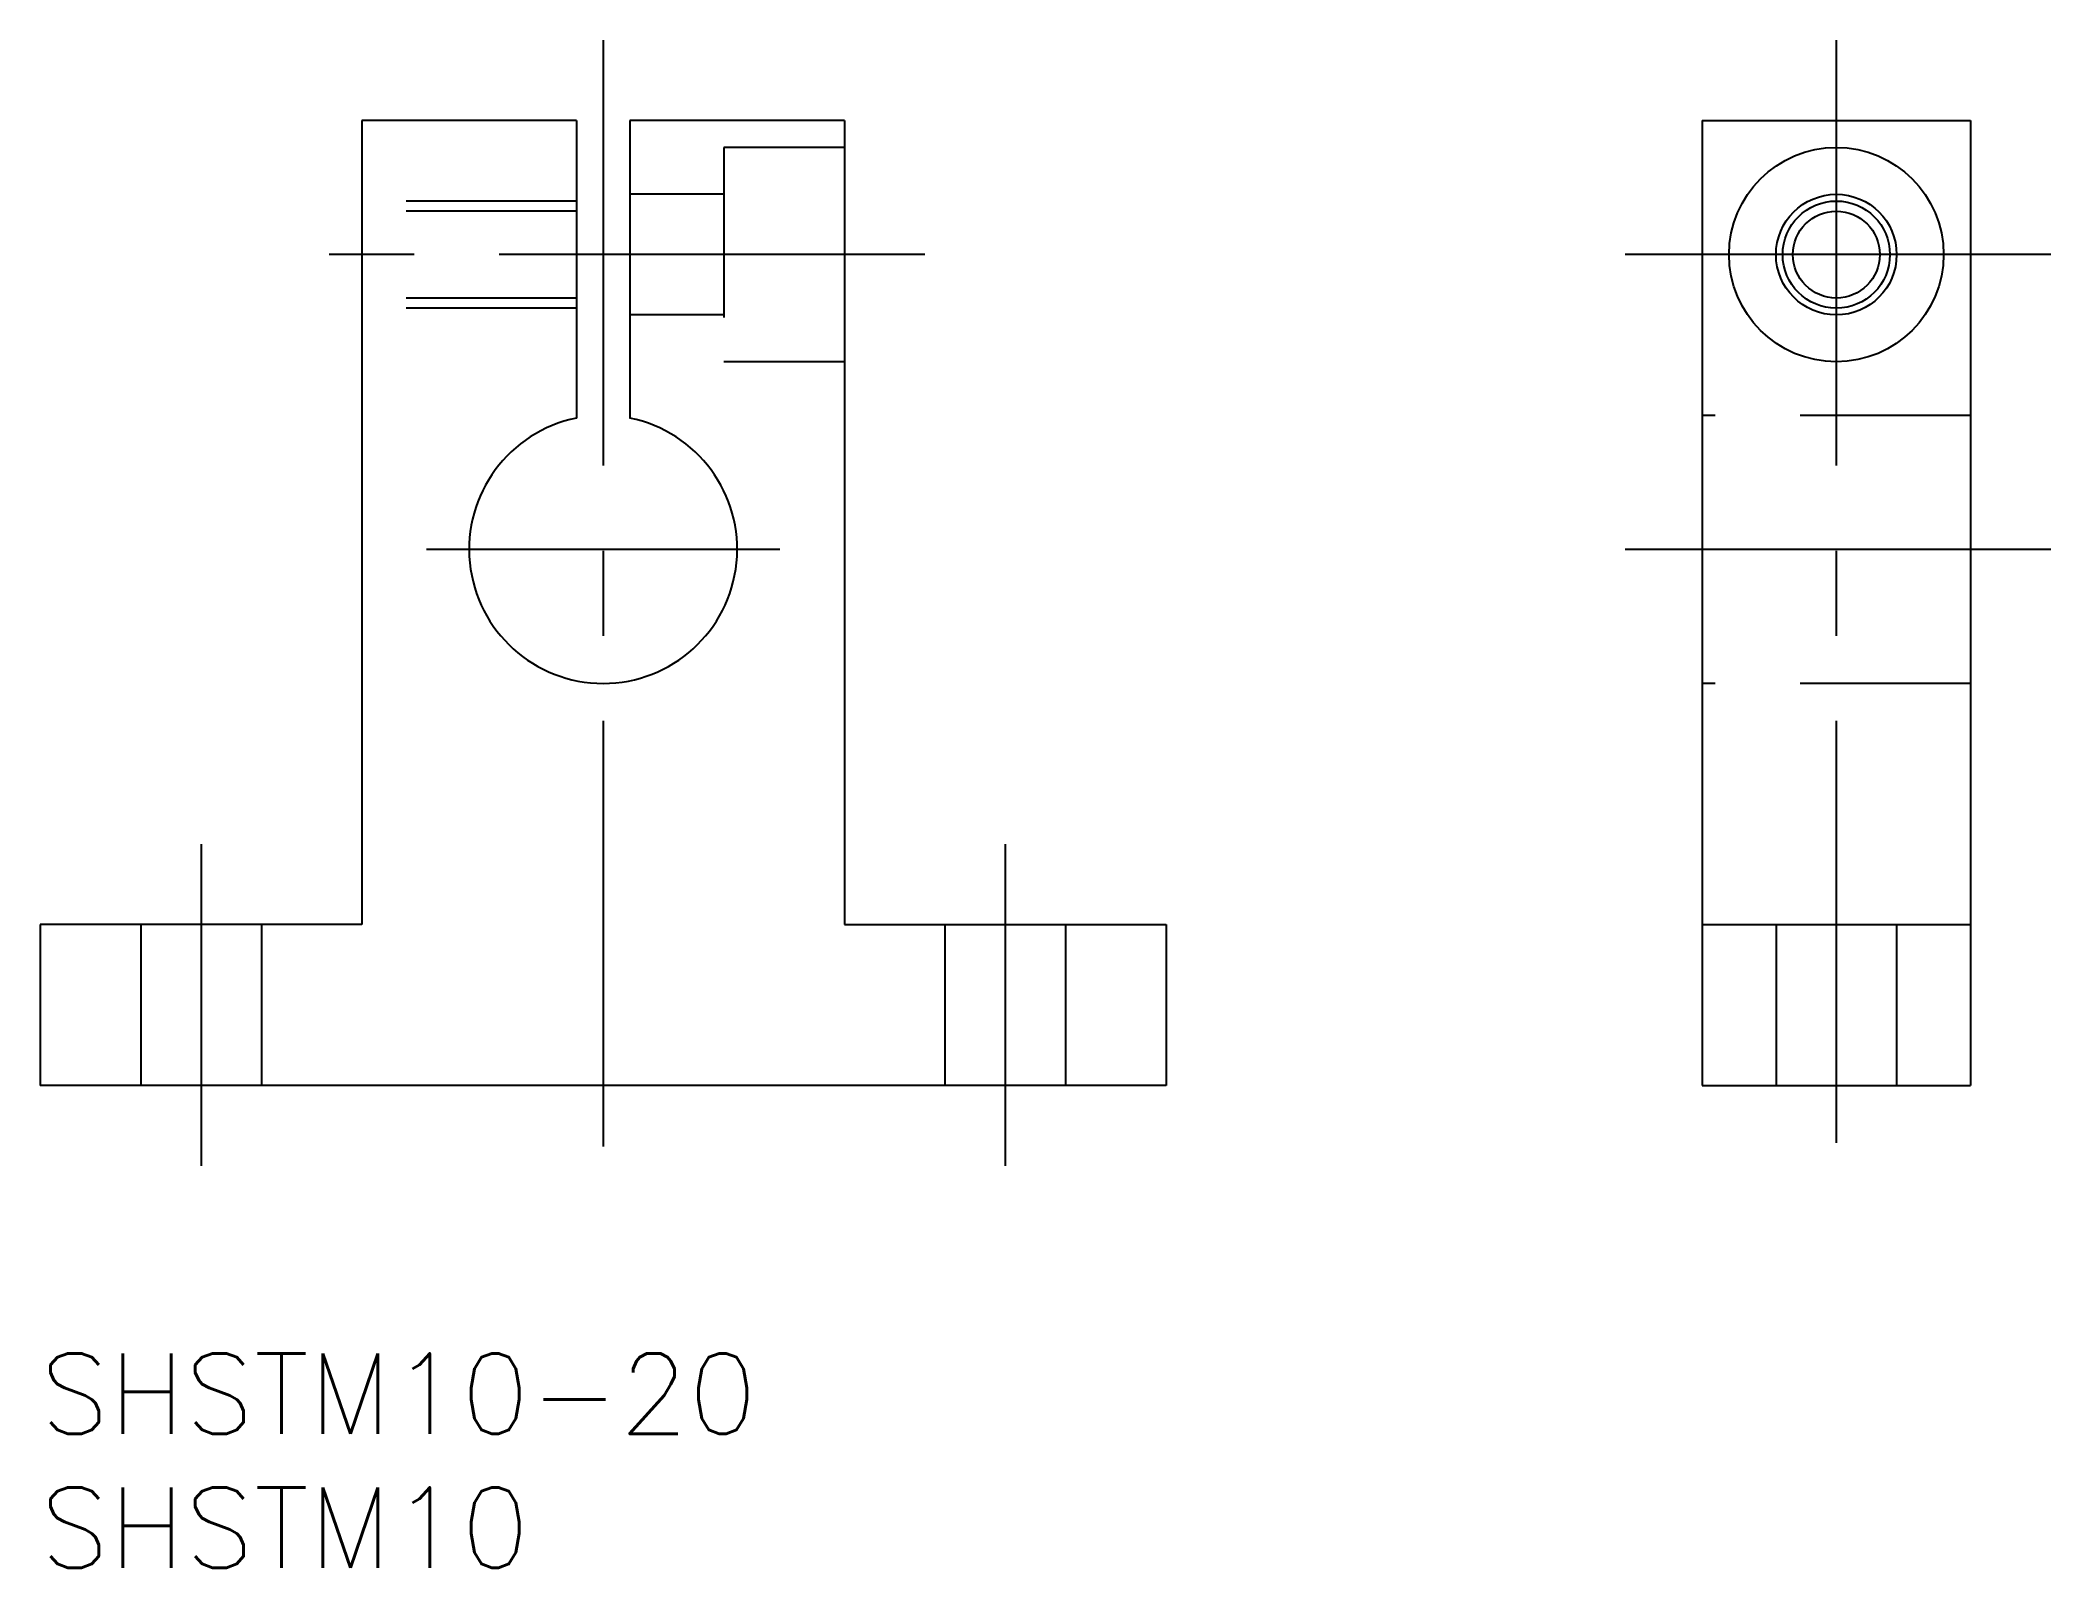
# Model space of a CAD drawing. Extents: x 0 to 75, y -8 to 49.
import ezdxf

# ---------------------------------------------------------------- set-up
doc = ezdxf.new("R2010")
doc.units = 0
doc.header["$LTSCALE"] = 0.5
doc.linetypes.add('CENTER', pattern=[50.8, 31.75, -6.35, 6.35, -6.35])
doc.linetypes.add('DASHED', pattern=[19.05, 12.7, -6.35])
for name, color, linetype in [('MSM_CENTER', 1, 'CENTER'), ('MSM_CONTINUOUS', 7, 'CONTINUOUS'), ('MSM_DASHED', 4, 'DASHED'), ('MSM_NARROW', 5, 'CONTINUOUS'), ('MSM_PART_NUMBER', 7, 'CONTINUOUS')]:
    doc.layers.add(name, color=color, linetype=linetype)
doc.styles.get("Standard").update_dxf_attribs({"font": 'txt.shx', "height": 3, "bigfont": 'bigfont.shx'})

# ---------------------------------------------------------------- blocks, each defined once
blk = doc.blocks.new('*U2')
at = {"layer": 'MSM_PART_NUMBER'}
blk.add_text('SHSTM10-20', height=3, dxfattribs=at).set_placement((0, -3))
blk = doc.blocks.new('*U3')
at = {"layer": 'MSM_PART_NUMBER'}
blk.add_text('SHSTM10', height=3, dxfattribs=at).set_placement((0, -8))

msp = doc.modelspace()

# ---------------------------------------------------------------- linework, layer by layer
at = {"layer": 'MSM_CENTER'}
for p, q in [((21, 49), (21, 7)), ((67, 49), (67, 7.861)), ((33.001, 41), (9, 41)), ((75, 41), (59, 41)), ((27.593, 30), (14.407, 30)), ((75, 30), (59, 30)), ((6, 19), (6, 7)), ((36, 19), (36, 7))]:
    msp.add_line(p, q, dxfattribs=at)
at = {"layer": 'MSM_CONTINUOUS'}
for p, q in [((12, 46), (12, 16)), ((20, 46), (12, 46)), ((20, 46), (20, 34.899)), ((22, 46), (22, 34.899)), ((30, 46), (22, 46)), ((30, 46), (30, 16)), ((62, 46), (62, 10)), ((62, 46), (72, 46)), ((72, 46), (72, 10)), ((0, 16), (0, 10)), ((12, 16), (0, 16)), ((30, 16), (42, 16)), ((42, 16), (42, 10)), ((62, 16), (72, 16)), ((0, 13), (0, 13)), ((42, 10), (0, 10)), ((62, 10), (72, 10))]:
    msp.add_line(p, q, dxfattribs=at)
for radius in [4, 2.25, 1.621]:
    msp.add_circle((67, 41), radius, dxfattribs=at)
msp.add_arc((21, 30), 5, 101.53696, 78.46304, dxfattribs=at)
at = {"layer": 'MSM_DASHED'}
for p, q in [((25.5, 45), (25.5, 37)), ((30, 45), (25.5, 45)), ((20, 43), (12, 43)), ((25.5, 43.25), (22, 43.25)), ((20, 42.621), (12, 42.621)), ((20, 39.379), (12, 39.379)), ((20, 39), (12, 39)), ((25.5, 38.75), (22, 38.75)), ((30, 37), (25.5, 37)), ((72, 35), (62, 35)), ((72, 25), (62, 25)), ((3.75, 16), (3.75, 10)), ((8.25, 16), (8.25, 10)), ((33.75, 16), (33.75, 10)), ((38.25, 16), (38.25, 10)), ((64.75, 16), (64.75, 10)), ((69.25, 16), (69.25, 10))]:
    msp.add_line(p, q, dxfattribs=at)
at = {"layer": 'MSM_NARROW'}
msp.add_circle((67, 41), 2, dxfattribs=at)

# ---------------------------------------------------------------- block references
at = {"layer": 'MSM_CONTINUOUS'}
for name in ['*U2', '*U3']:
    msp.add_blockref(name, (0, 0), dxfattribs=at)

doc.saveas('drawing.dxf')
